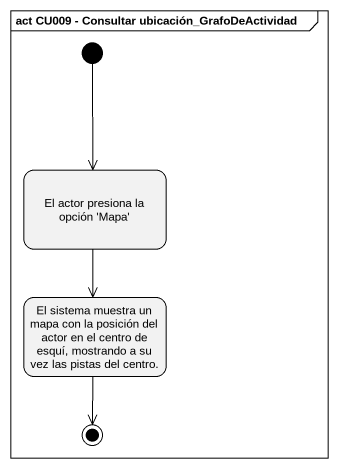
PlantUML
@startuml
mainframe act CU009 - Consultar ubicación_GrafoDeActividad
hide empty description
state "El actor presiona la opción 'Mapa'" as El_actor_presiona_la_opción
state "El sistema muestra un mapa con la posición del actor en el centro de esquí, mostrando a su vez las pistas del centro." as El_sistema_muestra_un_mapa
[*] --> El_actor_presiona_la_opción
El_actor_presiona_la_opción --> El_sistema_muestra_un_mapa
El_sistema_muestra_un_mapa --> [*]
@enduml
